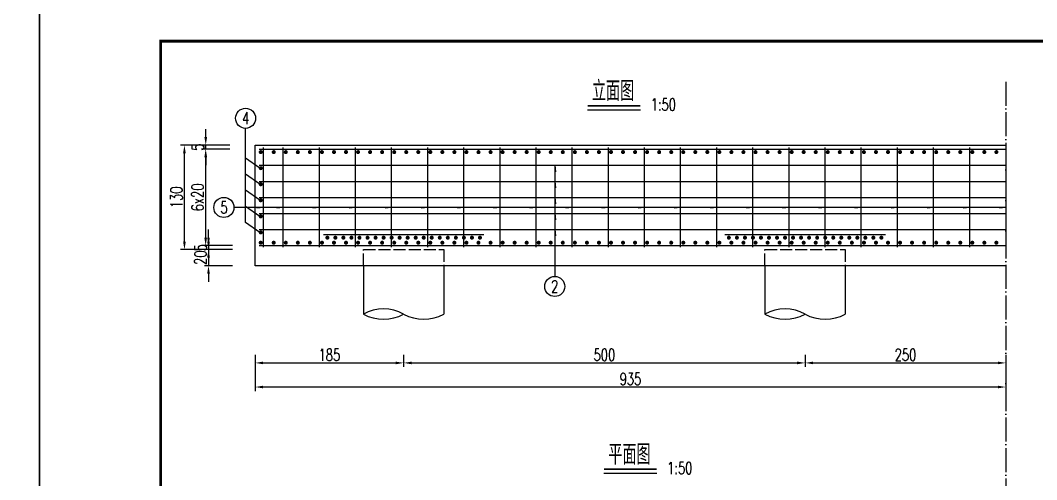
# Model space of a CAD drawing. Header units: millimetres. Extents: x -51 to 12129, y -1309 to -715.
# Drawn here: x 2464.6 to 2717.7, y -1130.8 to -1016.5 of the extents above; entities that cross this region are included whole.
import ezdxf
from ezdxf.enums import TextEntityAlignment as Align

# ---------------------------------------------------------------- set-up
doc = ezdxf.new("R2010")
doc.units = ezdxf.units.MM
doc.header["$LTSCALE"] = 0.25
doc.linetypes.add('ACAD_ISO02W100', pattern=[15, 12, -3])
doc.linetypes.add('ACAD_ISO04W100', pattern=[30, 24, -3, 0, -3])
for name, color, linetype in [('中心线', 3, 'ACAD_ISO04W100'), ('图框', 7, 'Continuous'), ('文字', 7, 'Continuous'), ('标注', 4, 'Continuous'), ('次轮廓线', 7, 'Continuous'), ('钢筋', 6, 'Continuous')]:
    doc.layers.add(name, color=color, linetype=linetype)
doc.styles.get("Standard").update_dxf_attribs({"font": 'simplex1.shx', "width": 0.7, "bigfont": 'hztxt.shx'})
doc.dimstyles.new('比例1：10', dxfattribs={"dimtxt": 3, "dimasz": 2, "dimexe": 1, "dimexo": 2, "dimgap": 0.5, "dimtad": 1, "dimzin": 13, "dimdsep": 46, "dimtxsty": 'Standard', "dimcen": -0.09, "dimclrd": 256, "dimclre": 256, "dimclrt": 7, "dimaunit": 1, "dimadec": 0, "dimazin": 0, "dimtfac": 0.0005, "dimtix": 1, "dimtmove": 2, "dimatfit": 0, "dimldrblk": 'DIM', "dimfxl": 0, "dimtolj": 1, "dimtzin": 13, "dimarcsym": 0})
doc.dimstyles.new('比例1：50', dxfattribs={"dimscale": 0, "dimtxt": 3, "dimasz": 2, "dimexe": 1, "dimexo": 1, "dimgap": 0.5, "dimtad": 1, "dimdec": 1, "dimlfac": 5, "dimzin": 13, "dimdsep": 46, "dimtxsty": 'Standard', "dimcen": -1, "dimclrd": 256, "dimclre": 256, "dimclrt": 7, "dimaunit": 1, "dimadec": 3, "dimazin": 0, "dimtfac": 0.0005, "dimtdec": 1, "dimtix": 1, "dimtmove": 2, "dimatfit": 3, "dimfxl": 0, "dimtolj": 1, "dimtzin": 13, "dimarcsym": 0})

# ---------------------------------------------------------------- blocks, each defined once
blk = doc.blocks.new('*D976')
at = {"layer": 'Defpoints', "color": 0}
for p in [(2523.07, -1077.55), (2710.07, -1077.55), (2523.07, -1107.75)]:
    blk.add_point(p, dxfattribs=at)
at = {"layer": '标注', "lineweight": -2}
for p, q in [((2523.07, -1101.75), (2523.07, -1108.75)), ((2710.07, -1101.75), (2710.07, -1108.75)), ((2708.07, -1107.75), (2525.07, -1107.75))]:
    blk.add_line(p, q, dxfattribs=at)
at = {"layer": '标注'}
for points in [[(2525.07, -1107.42), (2525.07, -1108.09), (2523.07, -1107.75)], [(2708.07, -1107.42), (2708.07, -1108.09), (2710.07, -1107.75)]]:
    blk.add_solid(points, dxfattribs=at)
at = {"layer": '标注', "color": 7, "insert": (2616.57, -1105.75), "char_height": 3, "attachment_point": 5}
blk.add_mtext('\\A1;935', dxfattribs=at)
blk = doc.blocks.new('*D983')
at = {"layer": 'Defpoints', "color": 0}
for p in [(2505.46, -1047.55), (2540.27, -1047.55), (2540.27, -1073.55)]:
    blk.add_point(p, dxfattribs=at)
at = {"layer": '标注', "lineweight": -2}
for p, q in [((2511.46, -1047.55), (2504.46, -1047.55)), ((2505.46, -1071.55), (2505.46, -1049.55)), ((2511.46, -1073.55), (2504.46, -1073.55))]:
    blk.add_line(p, q, dxfattribs=at)
at = {"layer": '标注'}
for points in [[(2505.13, -1049.55), (2505.8, -1049.55), (2505.46, -1047.55)], [(2505.13, -1071.55), (2505.8, -1071.55), (2505.46, -1073.55)]]:
    blk.add_solid(points, dxfattribs=at)
at = {"layer": '标注', "color": 7, "insert": (2503.46, -1060.55), "char_height": 3, "attachment_point": 5, "rotation": 90}
blk.add_mtext('\\A1;130', dxfattribs=at)
blk = doc.blocks.new('*D984')
at = {"layer": 'Defpoints', "color": 0}
for p in [(2510.77, -1047.55), (2524.48, -1047.55), (2524.48, -1048.55)]:
    blk.add_point(p, dxfattribs=at)
at = {"layer": '标注', "lineweight": -2}
for p, q in [((2510.77, -1045.55), (2510.77, -1043.55)), ((2516.77, -1047.55), (2509.77, -1047.55)), ((2510.77, -1048.55), (2510.77, -1047.55)), ((2516.77, -1048.55), (2509.77, -1048.55)), ((2510.77, -1050.55), (2510.77, -1052.55))]:
    blk.add_line(p, q, dxfattribs=at)
at = {"layer": '标注'}
for points in [[(2510.44, -1045.55), (2511.11, -1045.55), (2510.77, -1047.55)], [(2510.44, -1050.55), (2511.11, -1050.55), (2510.77, -1048.55)]]:
    blk.add_solid(points, dxfattribs=at)
at = {"layer": '标注', "color": 7, "insert": (2508.77, -1048.05), "char_height": 3, "attachment_point": 5, "rotation": 90}
blk.add_mtext('\\A1;5', dxfattribs=at)
blk = doc.blocks.new('*D985')
at = {"layer": 'Defpoints', "color": 0}
for p in [(2525, -1048.55), (2510.75, -1072.55), (2525, -1072.55)]:
    blk.add_point(p, dxfattribs=at)
at = {"layer": '标注', "lineweight": -2}
for p, q in [((2516.75, -1048.55), (2509.75, -1048.55)), ((2510.75, -1050.55), (2510.75, -1070.55)), ((2516.75, -1072.55), (2509.75, -1072.55))]:
    blk.add_line(p, q, dxfattribs=at)
at = {"layer": '标注'}
for points in [[(2510.42, -1050.55), (2511.09, -1050.55), (2510.75, -1048.55)], [(2510.42, -1070.55), (2511.09, -1070.55), (2510.75, -1072.55)]]:
    blk.add_solid(points, dxfattribs=at)
at = {"layer": '标注', "color": 7, "insert": (2508.75, -1060.55), "char_height": 3, "attachment_point": 5, "rotation": 90}
blk.add_mtext('\\A1;6x20', dxfattribs=at)
blk = doc.blocks.new('*D986')
at = {"layer": 'Defpoints', "color": 0}
for p in [(2529.96, -1072.55), (2511.46, -1073.55), (2540.27, -1073.55)]:
    blk.add_point(p, dxfattribs=at)
at = {"layer": '标注', "lineweight": -2}
for p, q in [((2511.46, -1070.55), (2511.46, -1068.55)), ((2517.46, -1072.55), (2510.46, -1072.55)), ((2511.46, -1072.55), (2511.46, -1073.55)), ((2517.46, -1073.55), (2510.46, -1073.55)), ((2511.46, -1075.55), (2511.46, -1077.55))]:
    blk.add_line(p, q, dxfattribs=at)
at = {"layer": '标注'}
for points in [[(2511.13, -1070.55), (2511.8, -1070.55), (2511.46, -1072.55)], [(2511.13, -1075.55), (2511.8, -1075.55), (2511.46, -1073.55)]]:
    blk.add_solid(points, dxfattribs=at)
at = {"layer": '标注', "color": 7, "insert": (2509.46, -1073.05), "char_height": 3, "attachment_point": 5, "rotation": 90}
blk.add_mtext('\\A1;5', dxfattribs=at)
blk = doc.blocks.new('*D987')
at = {"layer": 'Defpoints', "color": 0}
for p in [(2540.27, -1073.55), (2511.46, -1077.55), (2540.27, -1077.55)]:
    blk.add_point(p, dxfattribs=at)
at = {"layer": '标注', "lineweight": -2}
for p, q in [((2511.46, -1071.55), (2511.46, -1069.55)), ((2517.46, -1073.55), (2510.46, -1073.55)), ((2511.46, -1073.55), (2511.46, -1077.55)), ((2517.46, -1077.55), (2510.46, -1077.55)), ((2511.46, -1079.55), (2511.46, -1081.55))]:
    blk.add_line(p, q, dxfattribs=at)
at = {"layer": '标注'}
for points in [[(2511.13, -1071.55), (2511.8, -1071.55), (2511.46, -1073.55)], [(2511.13, -1079.55), (2511.8, -1079.55), (2511.46, -1077.55)]]:
    blk.add_solid(points, dxfattribs=at)
at = {"layer": '标注', "color": 7, "insert": (2509.46, -1075.55), "char_height": 3, "attachment_point": 5, "rotation": 90}
blk.add_mtext('\\A1;20', dxfattribs=at)
blk = doc.blocks.new('*D988')
at = {"layer": 'Defpoints', "color": 0}
for p in [(2523.07, -1077.55), (2560.07, -1077.55), (2560.07, -1101.75)]:
    blk.add_point(p, dxfattribs=at)
at = {"layer": '标注', "lineweight": -2}
for p, q in [((2523.07, -1099.75), (2523.07, -1102.75)), ((2560.07, -1099.75), (2560.07, -1102.75)), ((2525.07, -1101.75), (2558.07, -1101.75))]:
    blk.add_line(p, q, dxfattribs=at)
at = {"layer": '标注'}
for points in [[(2525.07, -1101.42), (2525.07, -1102.09), (2523.07, -1101.75)], [(2558.07, -1101.42), (2558.07, -1102.09), (2560.07, -1101.75)]]:
    blk.add_solid(points, dxfattribs=at)
at = {"layer": '标注', "color": 7, "insert": (2541.57, -1099.75), "char_height": 3, "attachment_point": 5}
blk.add_mtext('\\A1;185', dxfattribs=at)
blk = doc.blocks.new('*D989')
at = {"layer": 'Defpoints', "color": 0}
for p in [(2560.07, -1077.55), (2660.07, -1077.55), (2660.07, -1101.75)]:
    blk.add_point(p, dxfattribs=at)
at = {"layer": '标注', "lineweight": -2}
for p, q in [((2560.07, -1099.75), (2560.07, -1102.75)), ((2660.07, -1099.75), (2660.07, -1102.75)), ((2562.07, -1101.75), (2658.07, -1101.75))]:
    blk.add_line(p, q, dxfattribs=at)
at = {"layer": '标注'}
for points in [[(2562.07, -1101.42), (2562.07, -1102.09), (2560.07, -1101.75)], [(2658.07, -1101.42), (2658.07, -1102.09), (2660.07, -1101.75)]]:
    blk.add_solid(points, dxfattribs=at)
at = {"layer": '标注', "color": 7, "insert": (2610.07, -1099.75), "char_height": 3, "attachment_point": 5}
blk.add_mtext('\\A1;500', dxfattribs=at)
blk = doc.blocks.new('*D990')
at = {"layer": 'Defpoints', "color": 0}
for p in [(2660.07, -1077.55), (2710.07, -1077.55), (2710.07, -1101.75)]:
    blk.add_point(p, dxfattribs=at)
at = {"layer": '标注', "lineweight": -2}
for p, q in [((2660.07, -1099.75), (2660.07, -1102.75)), ((2710.07, -1099.75), (2710.07, -1102.75)), ((2662.07, -1101.75), (2708.07, -1101.75))]:
    blk.add_line(p, q, dxfattribs=at)
at = {"layer": '标注'}
for points in [[(2662.07, -1101.42), (2662.07, -1102.09), (2660.07, -1101.75)], [(2708.07, -1101.42), (2708.07, -1102.09), (2710.07, -1101.75)]]:
    blk.add_solid(points, dxfattribs=at)
at = {"layer": '标注', "color": 7, "insert": (2685.07, -1099.75), "char_height": 3, "attachment_point": 5}
blk.add_mtext('\\A1;250', dxfattribs=at)
blk = doc.blocks.new('*D1794')
at = {"layer": 'Defpoints', "color": 0}
for p in [(1756.54, -1110.45), (8019.91, -1110.45), (8028.04, -1115.45)]:
    blk.add_point(p, dxfattribs=at)
at = {"layer": '标注', "lineweight": -2}
for p, q in [((8019.91, -1108.45), (8019.91, -1106.45)), ((8013.91, -1110.45), (8020.91, -1110.45)), ((8019.91, -1115.45), (8019.91, -1110.45)), ((8025.91, -1115.45), (8018.91, -1115.45)), ((8019.91, -1117.45), (8019.91, -1119.45))]:
    blk.add_line(p, q, dxfattribs=at)
at = {"layer": '标注'}
for points in [[(8019.58, -1108.45), (8020.25, -1108.45), (8019.91, -1110.45)], [(8019.58, -1117.45), (8020.25, -1117.45), (8019.91, -1115.45)]]:
    blk.add_solid(points, dxfattribs=at)
at = {"layer": '标注', "color": 7, "insert": (8017.91, -1112.95), "char_height": 3, "attachment_point": 5, "rotation": 90}
blk.add_mtext('\\A1;5', dxfattribs=at)
blk = doc.blocks.new('DIM')
blk.add_lwpolyline([(-1, -0.1, 0.2, 0, 0), (0, 0, 0, 0, 0)], format="xyseb")
blk = doc.blocks.new('123')
at = {"layer": '图框', "color": 2}
blk.add_lwpolyline([(369.33, -1011.65), (369.33, -714.65), (-50.67, -714.65), (-50.67, -1011.65)], close=True, dxfattribs=at)

msp = doc.modelspace()

# ---------------------------------------------------------------- linework, layer by layer
at = {"const_width": 0.7}
msp.add_lwpolyline([(2499.54252, -1298.65472), (2879.54252, -1298.65472), (2879.54252, -1021.65472), (2499.54252, -1021.65472)], close=True, dxfattribs=at)
at = {"layer": '中心线'}
msp.add_line((2710.06695, -1031.74886), (2710.06695, -1265.9558), dxfattribs=at)
at = {"layer": '文字'}
for p, q in [((2605.88348, -1038.74192), (2619.0411, -1038.74192)), ((2609.96833, -1129.21393), (2623.12595, -1129.21393))]:
    msp.add_line(p, q, dxfattribs=at)
at = {"layer": '文字', "const_width": 0.4}
for points in [[(2605.88348, -1037.74192), (2619.0411, -1037.74192)], [(2609.96833, -1128.21393), (2623.12595, -1128.21393)]]:
    msp.add_lwpolyline(points, dxfattribs=at)
at = {"layer": '标注'}
for p, q in [((2520.69982, -1066.79206), (2520.69982, -1043.36277)), ((2524.26695, -1053.27692), (2520.69982, -1050.79206)), ((2597.70239, -1052.55402), (2597.70239, -1080.22476)), ((2597.70239, -1052.55402), (2597.92725, -1054.15403)), ((2524.26695, -1057.27692), (2520.69982, -1054.79206)), ((2597.70239, -1056.55402), (2597.92725, -1058.15403)), ((2524.26695, -1061.27692), (2520.69982, -1058.79206)), ((2597.70239, -1060.55402), (2597.92725, -1062.15403)), ((2710.06695, -1063.04749), (2517.79546, -1063.04749)), ((2524.26695, -1065.27692), (2520.69982, -1062.79206)), ((2525.13669, -1063.04749), (2523.53667, -1063.27235)), ((2530.06695, -1063.04749), (2528.46694, -1063.27235)), ((2539.06695, -1063.04749), (2537.46694, -1063.27235)), ((2548.06695, -1063.04749), (2546.46694, -1063.27235)), ((2557.06695, -1063.04749), (2555.46694, -1063.27235)), ((2566.06695, -1063.04749), (2564.46694, -1063.27235)), ((2575.06695, -1063.04749), (2573.46694, -1063.27235)), ((2584.06695, -1063.04749), (2582.46694, -1063.27235)), ((2593.06695, -1063.04749), (2591.46694, -1063.27235)), ((2602.06695, -1063.04749), (2600.46694, -1063.27235)), ((2611.06695, -1063.04749), (2609.46694, -1063.27235)), ((2620.06695, -1063.04749), (2618.46694, -1063.27235)), ((2629.06695, -1063.04749), (2627.46694, -1063.27235)), ((2638.06695, -1063.04749), (2636.46694, -1063.27235)), ((2647.06695, -1063.04749), (2645.46694, -1063.27235)), ((2656.06695, -1063.04749), (2654.46694, -1063.27235)), ((2665.06695, -1063.04749), (2663.46694, -1063.27235)), ((2674.06695, -1063.04749), (2672.46694, -1063.27235)), ((2683.06695, -1063.04749), (2681.46694, -1063.27235)), ((2692.06695, -1063.04749), (2690.46694, -1063.27235)), ((2701.06695, -1063.04749), (2699.46694, -1063.27235)), ((2710.06695, -1063.04749), (2708.46694, -1063.27235)), ((2597.70239, -1064.55402), (2597.92725, -1066.15403)), ((2524.26695, -1069.27692), (2520.69982, -1066.79206)), ((2597.70239, -1068.55402), (2597.92725, -1070.15403))]:
    msp.add_line(p, q, dxfattribs=at)
for centre in [(2520.69982, -1040.86277), (2515.29546, -1063.04749), (2597.70239, -1082.72476)]:
    msp.add_circle(centre, 2.5, dxfattribs=at)
for centre, start, end in [((2555.06695, -1098.63431), 61.0561183, 118.9438817), ((2655.06695, -1098.63431), 61.0561183, 118.9438817), ((2555.06695, -1080.55208), 241.0561183, 298.9438817), ((2565.06695, -1080.55208), 241.0561183, 298.9438817), ((2655.06695, -1080.55208), 241.0561183, 298.9438817), ((2665.06695, -1080.55208), 241.0561183, 298.9438817)]:
    msp.add_arc(centre, 10.33159, start, end, dxfattribs=at)
at = {"layer": '次轮廓线'}
for p, q in [((2523.06695, -1047.55402), (2710.06695, -1047.55402)), ((2523.06695, -1077.55402), (2523.06695, -1047.55402)), ((2710.06695, -1077.55402), (2523.06695, -1077.55402)), ((2550.06695, -1077.55402), (2550.06695, -1089.59319)), ((2570.06695, -1077.55402), (2570.06695, -1089.59319)), ((2650.06695, -1077.55402), (2650.06695, -1089.59319)), ((2670.06695, -1077.55402), (2670.06695, -1089.59319))]:
    msp.add_line(p, q, dxfattribs=at)
at = {"layer": '次轮廓线', "linetype": 'ACAD_ISO02W100'}
for p, q in [((2550.06695, -1073.55402), (2570.06695, -1073.55402)), ((2550.06695, -1077.55402), (2550.06695, -1073.55402)), ((2570.06695, -1073.55402), (2570.06695, -1077.55402)), ((2650.06695, -1073.55402), (2670.06695, -1073.55402)), ((2650.06695, -1077.55402), (2650.06695, -1073.55402)), ((2670.06695, -1073.55402), (2670.06695, -1077.55402))]:
    msp.add_line(p, q, dxfattribs=at)
at = {"layer": '钢筋'}
for p, q in [((2524.06695, -1048.55402), (2710.06695, -1048.55402)), ((2525.18221, -1072.95402), (2525.18221, -1048.15402)), ((2530.06695, -1072.95402), (2530.06695, -1048.15402)), ((2539.06695, -1072.95402), (2539.06695, -1048.15402)), ((2548.06695, -1072.95402), (2548.06695, -1048.15402)), ((2557.06695, -1072.95402), (2557.06695, -1048.15402)), ((2566.06695, -1072.95402), (2566.06695, -1048.15402)), ((2575.06695, -1072.95402), (2575.06695, -1048.15402)), ((2584.06695, -1072.95402), (2584.06695, -1048.15402)), ((2593.06695, -1072.95402), (2593.06695, -1048.15402)), ((2602.06695, -1072.95402), (2602.06695, -1048.15402)), ((2611.06695, -1072.95402), (2611.06695, -1048.15402)), ((2620.06695, -1072.95402), (2620.06695, -1048.15402)), ((2629.06695, -1072.95402), (2629.06695, -1048.15402)), ((2638.06695, -1072.95402), (2638.06695, -1048.15402)), ((2647.06695, -1072.95402), (2647.06695, -1048.15402)), ((2656.06695, -1072.95402), (2656.06695, -1048.15402)), ((2665.06695, -1072.95402), (2665.06695, -1048.15402)), ((2674.06695, -1072.95402), (2674.06695, -1048.15402)), ((2683.06695, -1072.95402), (2683.06695, -1048.15402)), ((2692.06695, -1072.95402), (2692.06695, -1048.15402)), ((2701.06695, -1072.95402), (2701.06695, -1048.15402)), ((2710.06695, -1048.15402), (2710.06695, -1072.95402)), ((2524.06695, -1052.55402), (2710.06695, -1052.55402)), ((2524.06695, -1056.55402), (2710.06695, -1056.55402)), ((2524.06695, -1060.55402), (2710.06695, -1060.55402)), ((2524.06695, -1064.55402), (2710.06695, -1064.55402)), ((2524.06695, -1068.55402), (2710.06695, -1068.55402)), ((2540.06695, -1069.77096), (2580.06695, -1069.77096)), ((2640.06695, -1069.77096), (2680.06695, -1069.77096)), ((2524.06695, -1072.55402), (2710.06695, -1072.55402))]:
    msp.add_line(p, q, dxfattribs=at)
at = {"layer": '钢筋', "const_width": 0.5}
for points in [[(2524.21695, -1049.27692, 1), (2524.71695, -1049.27692, 1)], [(2527.45963, -1049.27692, 1), (2527.95963, -1049.27692, 1)], [(2530.45963, -1049.27692, 1), (2530.95963, -1049.27692, 1)], [(2533.45963, -1049.27692, 1), (2533.95963, -1049.27692, 1)], [(2536.45963, -1049.27692, 1), (2536.95963, -1049.27692, 1)], [(2539.45963, -1049.27692, 1), (2539.95963, -1049.27692, 1)], [(2542.45963, -1049.27692, 1), (2542.95963, -1049.27692, 1)], [(2545.45963, -1049.27692, 1), (2545.95963, -1049.27692, 1)], [(2548.45963, -1049.27692, 1), (2548.95963, -1049.27692, 1)], [(2551.45963, -1049.27692, 1), (2551.95963, -1049.27692, 1)], [(2554.45963, -1049.27692, 1), (2554.95963, -1049.27692, 1)], [(2557.45963, -1049.27692, 1), (2557.95963, -1049.27692, 1)], [(2560.45963, -1049.27692, 1), (2560.95963, -1049.27692, 1)], [(2563.45963, -1049.27692, 1), (2563.95963, -1049.27692, 1)], [(2566.45963, -1049.27692, 1), (2566.95963, -1049.27692, 1)], [(2569.45963, -1049.27692, 1), (2569.95963, -1049.27692, 1)], [(2572.45963, -1049.27692, 1), (2572.95963, -1049.27692, 1)], [(2575.45963, -1049.27692, 1), (2575.95963, -1049.27692, 1)], [(2578.45963, -1049.27692, 1), (2578.95963, -1049.27692, 1)], [(2581.45963, -1049.27692, 1), (2581.95963, -1049.27692, 1)], [(2584.45963, -1049.27692, 1), (2584.95963, -1049.27692, 1)], [(2587.45963, -1049.27692, 1), (2587.95963, -1049.27692, 1)], [(2590.45963, -1049.27692, 1), (2590.95963, -1049.27692, 1)], [(2593.45963, -1049.27692, 1), (2593.95963, -1049.27692, 1)], [(2596.45963, -1049.27692, 1), (2596.95963, -1049.27692, 1)], [(2599.45963, -1049.27692, 1), (2599.95963, -1049.27692, 1)], [(2602.45963, -1049.27692, 1), (2602.95963, -1049.27692, 1)], [(2605.45963, -1049.27692, 1), (2605.95963, -1049.27692, 1)], [(2608.45963, -1049.27692, 1), (2608.95963, -1049.27692, 1)], [(2611.45963, -1049.27692, 1), (2611.95963, -1049.27692, 1)], [(2614.45963, -1049.27692, 1), (2614.95963, -1049.27692, 1)], [(2617.45963, -1049.27692, 1), (2617.95963, -1049.27692, 1)], [(2620.45963, -1049.27692, 1), (2620.95963, -1049.27692, 1)], [(2623.45963, -1049.27692, 1), (2623.95963, -1049.27692, 1)], [(2626.45963, -1049.27692, 1), (2626.95963, -1049.27692, 1)], [(2629.45963, -1049.27692, 1), (2629.95963, -1049.27692, 1)], [(2632.45963, -1049.27692, 1), (2632.95963, -1049.27692, 1)], [(2635.45963, -1049.27692, 1), (2635.95963, -1049.27692, 1)], [(2638.45963, -1049.27692, 1), (2638.95963, -1049.27692, 1)], [(2641.45963, -1049.27692, 1), (2641.95963, -1049.27692, 1)], [(2644.45963, -1049.27692, 1), (2644.95963, -1049.27692, 1)], [(2647.45963, -1049.27692, 1), (2647.95963, -1049.27692, 1)], [(2650.45963, -1049.27692, 1), (2650.95963, -1049.27692, 1)], [(2653.45963, -1049.27692, 1), (2653.95963, -1049.27692, 1)], [(2656.45963, -1049.27692, 1), (2656.95963, -1049.27692, 1)], [(2659.45963, -1049.27692, 1), (2659.95963, -1049.27692, 1)], [(2662.45963, -1049.27692, 1), (2662.95963, -1049.27692, 1)], [(2665.45963, -1049.27692, 1), (2665.95963, -1049.27692, 1)], [(2668.45963, -1049.27692, 1), (2668.95963, -1049.27692, 1)], [(2671.45963, -1049.27692, 1), (2671.95963, -1049.27692, 1)], [(2674.45963, -1049.27692, 1), (2674.95963, -1049.27692, 1)], [(2677.45963, -1049.27692, 1), (2677.95963, -1049.27692, 1)], [(2680.45963, -1049.27692, 1), (2680.95963, -1049.27692, 1)], [(2683.45963, -1049.27692, 1), (2683.95963, -1049.27692, 1)], [(2686.45963, -1049.27692, 1), (2686.95963, -1049.27692, 1)], [(2689.45963, -1049.27692, 1), (2689.95963, -1049.27692, 1)], [(2692.45963, -1049.27692, 1), (2692.95963, -1049.27692, 1)], [(2695.45963, -1049.27692, 1), (2695.95963, -1049.27692, 1)], [(2698.45963, -1049.27692, 1), (2698.95963, -1049.27692, 1)], [(2701.45963, -1049.27692, 1), (2701.95963, -1049.27692, 1)], [(2704.45963, -1049.27692, 1), (2704.95963, -1049.27692, 1)], [(2707.45963, -1049.27692, 1), (2707.95963, -1049.27692, 1)], [(2524.21695, -1053.27692, 1), (2524.71695, -1053.27692, 1)], [(2524.21695, -1057.27692, 1), (2524.71695, -1057.27692, 1)], [(2524.21695, -1061.27692, 1), (2524.71695, -1061.27692, 1)], [(2524.21695, -1065.27692, 1), (2524.71695, -1065.27692, 1)], [(2524.21695, -1069.27692, 1), (2524.71695, -1069.27692, 1)], [(2540.81695, -1070.58163, -1), (2541.31695, -1070.58163, -1)], [(2542.81695, -1070.58163, -1), (2543.31695, -1070.58163, -1)], [(2544.81695, -1070.58163, -1), (2545.31695, -1070.58163, -1)], [(2546.81695, -1070.58163, -1), (2547.31695, -1070.58163, -1)], [(2548.81695, -1070.58163, -1), (2549.31695, -1070.58163, -1)], [(2550.81695, -1070.58163, -1), (2551.31695, -1070.58163, -1)], [(2552.81695, -1070.58163, -1), (2553.31695, -1070.58163, -1)], [(2554.81695, -1070.58163, -1), (2555.31695, -1070.58163, -1)], [(2556.81695, -1070.58163, -1), (2557.31695, -1070.58163, -1)], [(2558.81695, -1070.58163, -1), (2559.31695, -1070.58163, -1)], [(2560.81695, -1070.58163, -1), (2561.31695, -1070.58163, -1)], [(2562.81695, -1070.58163, -1), (2563.31695, -1070.58163, -1)], [(2564.81695, -1070.58163, -1), (2565.31695, -1070.58163, -1)], [(2566.81695, -1070.58163, -1), (2567.31695, -1070.58163, -1)], [(2568.81695, -1070.58163, -1), (2569.31695, -1070.58163, -1)], [(2570.81695, -1070.58163, -1), (2571.31695, -1070.58163, -1)], [(2572.81695, -1070.58163, -1), (2573.31695, -1070.58163, -1)], [(2574.81695, -1070.58163, -1), (2575.31695, -1070.58163, -1)], [(2576.81695, -1070.58163, -1), (2577.31695, -1070.58163, -1)], [(2578.81695, -1070.58163, -1), (2579.31695, -1070.58163, -1)], [(2640.81695, -1070.58163, -1), (2641.31695, -1070.58163, -1)], [(2642.81695, -1070.58163, -1), (2643.31695, -1070.58163, -1)], [(2644.81695, -1070.58163, -1), (2645.31695, -1070.58163, -1)], [(2646.81695, -1070.58163, -1), (2647.31695, -1070.58163, -1)], [(2648.81695, -1070.58163, -1), (2649.31695, -1070.58163, -1)], [(2650.81695, -1070.58163, -1), (2651.31695, -1070.58163, -1)], [(2652.81695, -1070.58163, -1), (2653.31695, -1070.58163, -1)], [(2654.81695, -1070.58163, -1), (2655.31695, -1070.58163, -1)], [(2656.81695, -1070.58163, -1), (2657.31695, -1070.58163, -1)], [(2658.81695, -1070.58163, -1), (2659.31695, -1070.58163, -1)], [(2660.81695, -1070.58163, -1), (2661.31695, -1070.58163, -1)], [(2662.81695, -1070.58163, -1), (2663.31695, -1070.58163, -1)], [(2664.81695, -1070.58163, -1), (2665.31695, -1070.58163, -1)], [(2666.81695, -1070.58163, -1), (2667.31695, -1070.58163, -1)], [(2668.81695, -1070.58163, -1), (2669.31695, -1070.58163, -1)], [(2670.81695, -1070.58163, -1), (2671.31695, -1070.58163, -1)], [(2672.81695, -1070.58163, -1), (2673.31695, -1070.58163, -1)], [(2674.81695, -1070.58163, -1), (2675.31695, -1070.58163, -1)], [(2676.81695, -1070.58163, -1), (2677.31695, -1070.58163, -1)], [(2678.81695, -1070.58163, -1), (2679.31695, -1070.58163, -1)], [(2524.21695, -1071.83111, -1), (2524.71695, -1071.83111, -1)], [(2527.45963, -1071.83111, -1), (2527.95963, -1071.83111, -1)], [(2530.45963, -1071.83111, -1), (2530.95963, -1071.83111, -1)], [(2533.45963, -1071.83111, -1), (2533.95963, -1071.83111, -1)], [(2536.45963, -1071.83111, -1), (2536.95963, -1071.83111, -1)], [(2539.45963, -1071.83111, -1), (2539.95963, -1071.83111, -1)], [(2542.45963, -1071.83111, -1), (2542.95963, -1071.83111, -1)], [(2545.45963, -1071.83111, -1), (2545.95963, -1071.83111, -1)], [(2548.45963, -1071.83111, -1), (2548.95963, -1071.83111, -1)], [(2551.45963, -1071.83111, -1), (2551.95963, -1071.83111, -1)], [(2554.45963, -1071.83111, -1), (2554.95963, -1071.83111, -1)], [(2557.45963, -1071.83111, -1), (2557.95963, -1071.83111, -1)], [(2560.45963, -1071.83111, -1), (2560.95963, -1071.83111, -1)], [(2563.45963, -1071.83111, -1), (2563.95963, -1071.83111, -1)], [(2566.45963, -1071.83111, -1), (2566.95963, -1071.83111, -1)], [(2569.45963, -1071.83111, -1), (2569.95963, -1071.83111, -1)], [(2572.45963, -1071.83111, -1), (2572.95963, -1071.83111, -1)], [(2575.45963, -1071.83111, -1), (2575.95963, -1071.83111, -1)], [(2578.45963, -1071.83111, -1), (2578.95963, -1071.83111, -1)], [(2581.45963, -1071.83111, -1), (2581.95963, -1071.83111, -1)], [(2584.45963, -1071.83111, -1), (2584.95963, -1071.83111, -1)], [(2587.45963, -1071.83111, -1), (2587.95963, -1071.83111, -1)], [(2590.45963, -1071.83111, -1), (2590.95963, -1071.83111, -1)], [(2593.45963, -1071.83111, -1), (2593.95963, -1071.83111, -1)], [(2596.45963, -1071.83111, -1), (2596.95963, -1071.83111, -1)], [(2599.45963, -1071.83111, -1), (2599.95963, -1071.83111, -1)], [(2602.45963, -1071.83111, -1), (2602.95963, -1071.83111, -1)], [(2605.45963, -1071.83111, -1), (2605.95963, -1071.83111, -1)], [(2608.45963, -1071.83111, -1), (2608.95963, -1071.83111, -1)], [(2611.45963, -1071.83111, -1), (2611.95963, -1071.83111, -1)], [(2614.45963, -1071.83111, -1), (2614.95963, -1071.83111, -1)], [(2617.45963, -1071.83111, -1), (2617.95963, -1071.83111, -1)], [(2620.45963, -1071.83111, -1), (2620.95963, -1071.83111, -1)], [(2623.45963, -1071.83111, -1), (2623.95963, -1071.83111, -1)], [(2626.45963, -1071.83111, -1), (2626.95963, -1071.83111, -1)], [(2629.45963, -1071.83111, -1), (2629.95963, -1071.83111, -1)], [(2632.45963, -1071.83111, -1), (2632.95963, -1071.83111, -1)], [(2635.45963, -1071.83111, -1), (2635.95963, -1071.83111, -1)], [(2638.45963, -1071.83111, -1), (2638.95963, -1071.83111, -1)], [(2641.45963, -1071.83111, -1), (2641.95963, -1071.83111, -1)], [(2644.45963, -1071.83111, -1), (2644.95963, -1071.83111, -1)], [(2647.45963, -1071.83111, -1), (2647.95963, -1071.83111, -1)], [(2650.45963, -1071.83111, -1), (2650.95963, -1071.83111, -1)], [(2653.45963, -1071.83111, -1), (2653.95963, -1071.83111, -1)], [(2656.45963, -1071.83111, -1), (2656.95963, -1071.83111, -1)], [(2659.45963, -1071.83111, -1), (2659.95963, -1071.83111, -1)], [(2662.45963, -1071.83111, -1), (2662.95963, -1071.83111, -1)], [(2665.45963, -1071.83111, -1), (2665.95963, -1071.83111, -1)], [(2668.45963, -1071.83111, -1), (2668.95963, -1071.83111, -1)], [(2671.45963, -1071.83111, -1), (2671.95963, -1071.83111, -1)], [(2674.45963, -1071.83111, -1), (2674.95963, -1071.83111, -1)], [(2677.45963, -1071.83111, -1), (2677.95963, -1071.83111, -1)], [(2680.45963, -1071.83111, -1), (2680.95963, -1071.83111, -1)], [(2683.45963, -1071.83111, -1), (2683.95963, -1071.83111, -1)], [(2686.45963, -1071.83111, -1), (2686.95963, -1071.83111, -1)], [(2689.45963, -1071.83111, -1), (2689.95963, -1071.83111, -1)], [(2692.45963, -1071.83111, -1), (2692.95963, -1071.83111, -1)], [(2695.45963, -1071.83111, -1), (2695.95963, -1071.83111, -1)], [(2698.45963, -1071.83111, -1), (2698.95963, -1071.83111, -1)], [(2701.45963, -1071.83111, -1), (2701.95963, -1071.83111, -1)], [(2704.45963, -1071.83111, -1), (2704.95963, -1071.83111, -1)], [(2707.45963, -1071.83111, -1), (2707.95963, -1071.83111, -1)]]:
    msp.add_lwpolyline(points, format="xyb", close=True, dxfattribs=at)

# ---------------------------------------------------------------- block references
at = {"layer": '标注'}
for p in [(2100, -297), (2520, -297)]:
    msp.add_blockref('123', p, dxfattribs=at)

# ---------------------------------------------------------------- texts
at = {"linetype": 'Continuous', "width": 0.7}
for s, p in [('4', (2520.69982, -1040.86277)), ('5', (2515.29546, -1063.04749)), ('2', (2597.70239, -1082.72476))]:
    msp.add_text(s, height=3, dxfattribs=at).set_placement(p, align=Align.MIDDLE_CENTER)
at = {"layer": '文字', "width": 0.7}
for s, height, p in [('立面图', 5, (2612.21817, -1034.07178)), ('1:50', 3, (2624.75538, -1037.44283)), ('平面图', 5, (2616.30302, -1124.54379)), ('1:50', 3, (2628.84023, -1127.91484))]:
    msp.add_text(s, height=height, dxfattribs=at).set_placement(p, align=Align.MIDDLE_CENTER)

# ---------------------------------------------------------------- dimensions: what is measured, and where the dimension line sits
at = {"layer": '标注'}
for base, p1, p2, picture, middle in [((2510.77255, -1047.55402), (2524.47893, -1048.55402), (2524.47893, -1047.55402), '*D984', (2508.77255, -1048.05402)), ((2505.46305, -1047.55402), (2540.26979, -1073.55402), (2540.26979, -1047.55402), '*D983', (2503.46305, -1060.55402)), ((2511.46305, -1073.55402), (2529.95647, -1072.55402), (2540.26979, -1073.55402), '*D986', (2509.46305, -1073.05402)), ((2511.46305, -1077.55402), (2540.26979, -1073.55402), (2540.26979, -1077.55402), '*D987', (2509.46305, -1075.55402))]:
    dim = msp.add_linear_dim(base=base, p1=p1, p2=p2, angle=90, dimstyle='比例1：50', override={"dimscale": 1}, dxfattribs=at)
    dim.commit()
    dim.dimension.update_dxf_attribs({"geometry": picture, "text_midpoint": middle})
dim = msp.add_linear_dim(base=(2510.75337, -1072.55402), p1=(2524.99631, -1048.55402), p2=(2524.99631, -1072.55402), angle=90, text='6x20', dimstyle='比例1：50', override={"dimscale": 1}, dxfattribs=at)
dim.commit()
dim.dimension.update_dxf_attribs({"geometry": '*D985', "text_midpoint": (2508.75337, -1060.55402)})
for base, p1, p2, override, picture, middle in [((2523.06695, -1107.75168), (2710.06695, -1077.55402), (2523.06695, -1077.55402), {"dimscale": 1}, '*D976', (2616.56695, -1105.75168)), ((2560.06695, -1101.75168), (2523.06695, -1077.55402), (2560.06695, -1077.55402), {"dimscale": 1, "dimzin": 8, "dimfxl": 2}, '*D988', (2541.56695, -1099.75168)), ((2660.06695, -1101.75168), (2560.06695, -1077.55402), (2660.06695, -1077.55402), {"dimscale": 1, "dimzin": 8, "dimfxl": 2}, '*D989', (2610.06695, -1099.75168)), ((2710.06695, -1101.75168), (2660.06695, -1077.55402), (2710.06695, -1077.55402), {"dimscale": 1, "dimzin": 8, "dimfxl": 2}, '*D990', (2685.06695, -1099.75168))]:
    dim = msp.add_linear_dim(base=base, p1=p1, p2=p2, dimstyle='比例1：50', override=override, dxfattribs=at)
    dim.commit()
    dim.dimension.update_dxf_attribs({"geometry": picture, "text_midpoint": middle})
dim = msp.add_linear_dim(base=(8019.91371, -1110.44972), p1=(8028.0426, -1115.44972), p2=(1756.53529, -1110.44972), angle=90, dimstyle='比例1：10', dxfattribs=at)
dim.commit()
dim.dimension.update_dxf_attribs({"geometry": '*D1794', "text_midpoint": (8017.91371, -1112.94972)})

doc.saveas('drawing.dxf')
